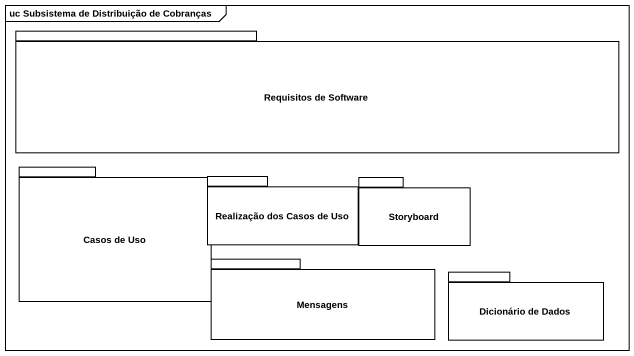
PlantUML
@startuml
mainframe uc Subsistema de Distribuição de Cobranças
package "Requisitos de Software" as Requisitos_de_Software {
}
package "Casos de Uso" as Casos_de_Uso {
}
package "Realização dos Casos de Uso" as Realização_dos_Casos_de_Uso {
}
package Storyboard {
}
package Mensagens {
}
package "Dicionário de Dados" as Dicionário_de_Dados {
}
@enduml
